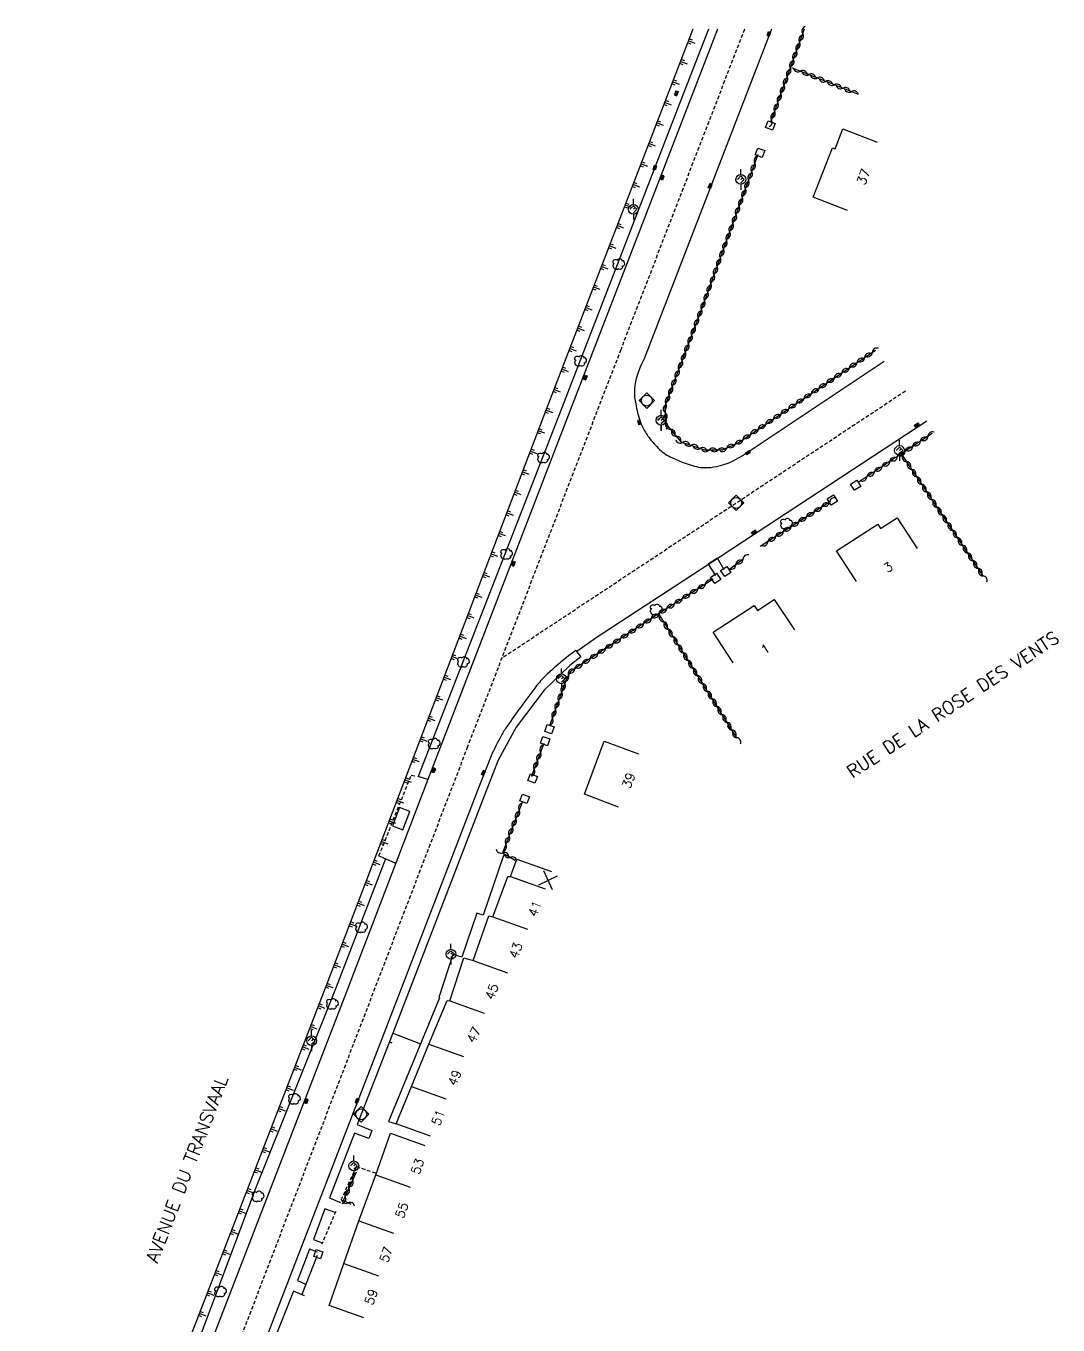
# Model space of a CAD drawing. Header units: millimetres. Extents: x 184999 to 186001, y 128999 to 130000.
# Drawn here: x 185032.2 to 185173, y 129823.2 to 130000.5 of the extents above; entities that cross this region are included whole.
import ezdxf
from ezdxf.enums import TextEntityAlignment as Align

# ---------------------------------------------------------------- set-up
doc = ezdxf.new("R2010")
doc.units = ezdxf.units.MM
doc.linetypes.add('DASHED', pattern=[0.75, 0.5, -0.25])
doc.layers.get('0').update_dxf_attribs({"linetype": 'CONTINUOUS'})
for name, color, linetype in [('W0001', 6, 'DASHED'), ('W0008', 7, 'CONTINUOUS'), ('W0100', 7, 'CONTINUOUS'), ('W0112', 1, 'DASHED'), ('W0211', 2, 'CONTINUOUS'), ('W0300', 7, 'CONTINUOUS'), ('W0310', 3, 'CONTINUOUS'), ('W0334', 7, 'CONTINUOUS'), ('W0400', 7, 'CONTINUOUS'), ('W0420', 7, 'CONTINUOUS'), ('W0471', 7, 'CONTINUOUS'), ('W0989', 7, 'CONTINUOUS'), ('W0991', 7, 'CONTINUOUS'), ('W1102', 7, 'CONTINUOUS')]:
    doc.layers.add(name, color=color, linetype=linetype)
doc.styles.get("Standard").update_dxf_attribs({"font": 'romans.shx', "width": 0.85})

# ---------------------------------------------------------------- blocks, each defined once
blk = doc.blocks.new('T300')
for p, q in [((-0.8, 0.51), (-0.86, 0.34)), ((-0.86, 0.34), (-0.86, 0.17)), ((-0.86, 0.17), (-0.74, 0.06)), ((-0.69, 0.63), (-0.8, 0.51)), ((-0.8, -0.06), (-0.74, 0.06)), ((-0.74, 0.06), (-0.69, 0.11)), ((-0.57, 0.69), (-0.69, 0.63)), ((-0.46, 0.69), (-0.57, 0.69)), ((-0.29, 0.63), (-0.46, 0.69)), ((-0.29, 0.63), (-0.17, 0.74)), ((-0.23, 0.57), (-0.29, 0.63)), ((-0.17, 0.74), (-0.06, 0.8)), ((-0.06, 0.8), (0.06, 0.8)), ((0.06, 0.8), (0.23, 0.74)), ((0.23, 0.74), (0.34, 0.63)), ((0.34, 0.63), (0.4, 0.51)), ((0.46, 0.46), (0.34, 0.46)), ((0.4, 0.51), (0.4, 0.46)), ((0.57, 0.4), (0.46, 0.46)), ((0.57, 0.4), (0.69, 0.29)), ((0.69, 0.29), (0.74, 0.17)), ((0.74, 0.06), (0.69, -0.17)), ((0.74, 0.17), (0.74, 0.06)), ((-0.8, -0.17), (-0.8, -0.06)), ((-0.8, -0.23), (-0.8, -0.17)), ((-0.74, -0.34), (-0.8, -0.23)), ((-0.69, -0.4), (-0.74, -0.34)), ((-0.51, -0.46), (-0.69, -0.4)), ((-0.4, -0.46), (-0.51, -0.46)), ((-0.4, -0.46), (-0.34, -0.46)), ((-0.34, -0.46), (-0.34, -0.4)), ((-0.34, -0.51), (-0.34, -0.46)), ((-0.29, -0.63), (-0.34, -0.51)), ((-0.17, -0.74), (-0.29, -0.63)), ((-0.06, -0.8), (-0.17, -0.74)), ((0.06, -0.8), (-0.06, -0.8)), ((0.17, -0.74), (0.06, -0.8)), ((0.23, -0.69), (0.17, -0.74)), ((0.29, -0.46), (0.23, -0.46)), ((0.29, -0.63), (0.23, -0.69)), ((0.46, -0.4), (0.29, -0.46)), ((0.34, -0.51), (0.29, -0.63)), ((0.34, -0.51), (0.34, -0.46)), ((0.57, -0.34), (0.46, -0.4)), ((0.63, -0.29), (0.57, -0.34)), ((0.69, -0.17), (0.63, -0.29))]:
    blk.add_line(p, q)
blk = doc.blocks.new('T471')
for p, q in [((-0.333334, 0.333334), (-0.333334, -0.333334)), ((-0.333334, 0.333334), (0.333334, 0.333334)), ((-0.333334, 0), (0, 0)), ((0.500001, 0.500001), (1.000002, 1.000002)), ((-0.500001, -0.500001), (-1.000002, -1.000002)), ((-0.333334, -0.333334), (0.333334, -0.333334))]:
    blk.add_line(p, q)
blk.add_ellipse((0, 0), major_axis=(0.471405, 0.471405), ratio=1, start_param=5.4977871438, end_param=11.780972451)
blk = doc.blocks.new('T400')
for p, q in [((-0.15, 0.3), (0.15, 0.3)), ((-0.15, -0.25), (-0.15, 0.3)), ((-0.15, 0.15), (0.15, 0.15)), ((-0.15, 0), (0.15, 0)), ((0.15, 0.3), (0.15, -0.25)), ((-0.15, -0.15), (0.15, -0.15)), ((-0.15, -0.25), (-0.15, -0.3)), ((-0.15, -0.3), (0.15, -0.3)), ((0.15, -0.3), (0.15, -0.25))]:
    blk.add_line(p, q)
blk = doc.blocks.new('t112o')
at = {"color": 0, "linetype": 'Continuous'}
for p, q in [((-0.5, 0.5), (0.5, 0.5)), ((-0.5, -0.5), (-0.5, 0.5)), ((0.5, 0.5), (0.5, -0.5)), ((0.5, -0.5), (-0.5, -0.5))]:
    blk.add_line(p, q, dxfattribs=at)
blk = doc.blocks.new('T420')
for p, q in [((0.75, 0.75), (-0.75, 0.75)), ((-0.75, 0.75), (-0.75, -0.75)), ((0.75, 0.75), (0.75, -0.75)), ((0.75, -0.75), (-0.75, -0.75))]:
    blk.add_line(p, q)
blk.add_ellipse((0, 0), major_axis=(-0.53, 0.53), ratio=1, start_param=3.926991, end_param=10.210176)
blk = doc.blocks.new('t991o')
at = {"color": 0, "linetype": 'Continuous'}
for p, q in [((-1, 1), (1, -1)), ((-1, -1), (1, 1))]:
    blk.add_line(p, q, dxfattribs=at)
blk = doc.blocks.new('t211o')
at = {"color": 0, "linetype": 'Continuous'}
for p, q in [((-0.29, 0.5), (-0.29, 0)), ((0, 1), (0, 0)), ((0.29, 0.5), (0.29, 0))]:
    blk.add_line(p, q, dxfattribs=at)
blk = doc.blocks.new('t310o')
at = {"color": 0, "linetype": 'Continuous'}
for centre, start, end in [((-0.5, 0.38), 216.8699, 323.1304), ((0.5, -0.37), 36.8699, 143.1303)]:
    blk.add_arc(centre, 0.625, start, end, dxfattribs=at)

msp = doc.modelspace()

# ---------------------------------------------------------------- linework, layer by layer
at = {"layer": 'W0001'}
msp.add_lwpolyline([(185130.18, 130000), (185113.3, 129956.27), (185092.41, 129902.12), (185044.24, 129776.67, 0.201967), (185043.7, 129720.4), (185062.04, 129671.49, -0.107901), (185065.81, 129648.6), (185063.88, 129626.86, -0.071221), (185059.09, 129606.67), (185032.94, 129551.3)], format="xyb", dxfattribs=at)
msp.add_lwpolyline([(185152.15, 129950.63), (185097.06, 129914.16)], dxfattribs=at)
at = {"layer": 'W0008'}
for points in [[(185126.5, 130000), (185123.42, 129992.02), (185105.82, 129946.49), (185087.01, 129897.63), (185075.88, 129868.7), (185065.28, 129841.28), (185044.51, 129787.53)], [(185133.87, 130000), (185116.52, 129955.03)], [(185128.56, 129941.07), (185129.89, 129941.81), (185149.25, 129954.73)], [(185155.05, 129946.52), (185131.64, 129931.16), (185125.27, 129927), (185109.95, 129916.98), (185107.32, 129915.13), (185107.2, 129915.27), (185106.2, 129914.52)], [(185107.28, 129915.1), (185107.88, 129914.4), (185106.38, 129913.22)], [(185106.38, 129913.22), (185102.85, 129909.84), (185099.05, 129904.79), (185096.59, 129900.29)], [(185095.61, 129900.89), (185093.78, 129896.17), (185081.27, 129863.68), (185075.92, 129849.95), (185063.23, 129816.99), (185057.54, 129802.26), (185052.7, 129789.72), (185053.14, 129788.98), (185054.91, 129787.95)], [(185096.59, 129900.29), (185094.63, 129895.28), (185082.21, 129863.05), (185077.37, 129850.59), (185079.36, 129849.77), (185078.96, 129848.67), (185076.97, 129849.42), (185073.57, 129840.6), (185074.95, 129840.01)], [(185097.29, 129887.27), (185094.54, 129879.14), (185093.69, 129879.4), (185091.64, 129873.42), (185090.41, 129873.78), (185088.49, 129867.9), (185088.59, 129867.86), (185081.62, 129851.01), (185082.66, 129850.67)], [(185074.36, 129838.59), (185072.93, 129839.07), (185071.38, 129834.91), (185072.57, 129834.43)], [(185071.93, 129833.17), (185070.83, 129833.59), (185069.21, 129829.29), (185070.32, 129828.81)], [(185071.88, 129832.72), (185069.81, 129827.39)], [(185070.16, 129827.21), (185068.65, 129827.86), (185064.18, 129816.53), (185065.48, 129816.02)]]:
    msp.add_lwpolyline(points, dxfattribs=at)
for points in [[(185116.52, 129955.03, 0.073352), (185115.32, 129951.97, 0.098234), (185115.25, 129949.51, 0.02268), (185115.76, 129947.09, 0.045992), (185116.18, 129945.94, 0.047128), (185117.02, 129944.51, 0.036769), (185118.4, 129942.87, 0.083845), (185120.05, 129941.67, 0.047978), (185123.37, 129940.4, 0.099952), (185125.59, 129940.24, 0.071675), (185128.56, 129941.07)], [(185106.2, 129914.52, 0.021818), (185103.26, 129912.01, 0.041032), (185101.88, 129910.5, 0.00636), (185099.66, 129907.54, 0.007357), (185097.8, 129904.92, 0.026008), (185096.99, 129903.6, 0.013315), (185095.61, 129900.89)]]:
    msp.add_lwpolyline(points, format="xyb", dxfattribs=at)
at = {"layer": 'W0100'}
for points in [[(185144.23, 129975.27), (185139.57, 129977.09), (185142.2, 129983.84), (185142.55, 129983.71), (185143.61, 129986.42), (185148.27, 129984.6)], [(185145.45, 129924.66), (185142.74, 129928.86), (185148.37, 129932.5), (185148.76, 129931.9), (185151.03, 129933.37), (185153.74, 129929.17)], [(185128.66, 129913.56), (185125.92, 129917.73), (185131.5, 129921.4), (185131.94, 129920.72), (185134.24, 129922.23), (185136.99, 129918.05)], [(185113.02, 129893.9), (185108.34, 129895.67), (185111.06, 129902.9), (185115.74, 129901.14)], [(185087.36, 129848.98), (185082.66, 129850.68), (185084.75, 129855.78), (185087.13, 129861.53), (185089.61, 129867.52), (185089.97, 129867.47), (185091.91, 129873.32), (185093.18, 129872.96), (185095.3, 129879.06), (185095.87, 129878.91), (185097.9, 129884.43), (185098.29, 129884.42), (185099.14, 129886.77), (185103.84, 129885.08)], [(185078.26, 129824.22), (185073.55, 129825.89), (185075.55, 129831.6), (185077.59, 129837.44), (185079.88, 129843.71), (185081.89, 129849.38), (185086.6, 129847.7)]]:
    msp.add_lwpolyline(points, dxfattribs=at)
msp.add_lwpolyline([(185082.16, 129891.31), (185083.56, 129890.77), (185084.53, 129893.29), (185083.13, 129893.83)], close=True, dxfattribs=at)
at = {"layer": 'W0112'}
for points in [[(185080.92, 129886.97), (185080.32, 129887.21), (185084.73, 129898.26), (185085.33, 129898.11)], [(185079.9, 129843.94), (185077.22, 129844.82), (185074.93, 129839.86)], [(185074.43, 129838.73), (185072.53, 129834.28)]]:
    msp.add_lwpolyline(points, dxfattribs=at)
at = {"layer": 'W0211'}
for p, q in [((185081.21, 129886.81), (185074.5, 129869.34)), ((185074.5, 129869.34), (185063.59, 129842.09)), ((185063.59, 129842.09), (185043.06, 129787.52))]:
    msp.add_line(p, q, dxfattribs=at)
for points in [[(185123.15, 130000), (185120.33, 129992.71), (185103.12, 129948.12), (185073.31, 129870.01), (185041.68, 129788.34), (185034.97, 129768.13), (185032.45, 129752.53), (185032.17, 129747.66), (185032.96, 129745.72)], [(185125.27, 130000), (185122.15, 129991.96), (185104.72, 129946.95), (185085.69, 129898.05)]]:
    msp.add_lwpolyline(points, dxfattribs=at)
at = {"layer": 'W0310'}
for points in [[(185138.32, 130000), (185133.74, 129987.32)], [(185145.76, 129991.12), (185136.65, 129994.76)], [(185132.02, 129982.93), (185124.4, 129962.07), (185119.33, 129948.59), (185119.45, 129946.18), (185121.49, 129943.74), (185124.73, 129942.63), (185127.2, 129942.61), (185129.31, 129943.59), (185148.06, 129956.22)], [(185155.78, 129944.86), (185151.58, 129942.06), (185145.83, 129938.25)], [(185151.58, 129942.06), (185162.7, 129925.43)], [(185141.92, 129935.6), (185132.32, 129929.42)], [(185130.01, 129927.71), (185128, 129926.2)], [(185125.92, 129924.98), (185118.44, 129920.25), (185106.5, 129912.41), (185105.89, 129911.4), (185103.61, 129904.97)], [(185118.44, 129920.25), (185129.12, 129903.34)], [(185102.8, 129902.57), (185101.13, 129898.12)], [(185099.9, 129894.64), (185097.17, 129887.66), (185098.9, 129886.65)], [(185076.55, 129839.68), (185075.5, 129840.2), (185077.27, 129844.13)]]:
    msp.add_lwpolyline(points, dxfattribs=at)
at = {"layer": 'W0334'}
for points in [[(185127.4, 129926.24), (185126.5, 129927.85), (185125.22, 129927.02), (185126.25, 129925.48)], [(185087.01, 129897.63), (185085.69, 129898.05)], [(185082.63, 129886.19), (185080.91, 129886.96)], [(185086.02, 129861.54), (185082.19, 129863.06)], [(185081.77, 129861.88), (185082.08, 129861.74)]]:
    msp.add_lwpolyline(points, dxfattribs=at)
at = {"layer": 'W1102'}
for points in [[(185098.29, 129884.42), (185102.99, 129882.72)], [(185095.87, 129878.91), (185100.57, 129877.22)], [(185093.18, 129872.96), (185097.88, 129871.27)], [(185089.97, 129867.47), (185094.67, 129865.78)], [(185087.13, 129861.53), (185091.84, 129859.84)], [(185084.75, 129855.78), (185089.46, 129854.08)], [(185079.88, 129843.71), (185084.59, 129842.04)], [(185077.59, 129837.44), (185082.3, 129835.77)], [(185075.55, 129831.6), (185080.26, 129829.92)]]:
    msp.add_lwpolyline(points, dxfattribs=at)

# ---------------------------------------------------------------- block references
at = {"layer": 'W0112'}
for p, rotation in [((185133.72, 129986.88), 249.221901), ((185132.31, 129983.16), 69.221901), ((185145.35, 129937.8), 212.302836), ((185142.17, 129935.79), 32.302836), ((185127.63, 129926.02), 214.373692), ((185126.26, 129925.09), 34.373692), ((185103.58, 129904.52), 250.38033), ((185103, 129902.89), 70.38033000000001), ((185101.29, 129897.78), 248.67905), ((185100.21, 129895.01), 68.67905), ((185072.05, 129832.91), 251.306312)]:
    msp.add_blockref('t112o', p, dxfattribs=dict(at, rotation=rotation))
at = {"layer": 'W0211'}
for p, rotation in [((185122.54, 129998.42), 248.840535), ((185121.46, 129995.62), 248.840535), ((185120.37, 129992.83), 248.840535), ((185119.29, 129990.03), 248.894415), ((185118.21, 129987.23), 248.894415), ((185117.13, 129984.43), 248.894415), ((185116.05, 129981.63), 248.894415), ((185114.97, 129978.83), 248.894415), ((185113.89, 129976.03), 248.894415), ((185112.81, 129973.24), 248.894415), ((185111.73, 129970.44), 248.894415), ((185110.65, 129967.64), 248.894415), ((185109.57, 129964.84), 248.894415), ((185108.49, 129962.04), 248.894415), ((185107.41, 129959.24), 248.894415), ((185106.33, 129956.44), 248.894415), ((185105.25, 129953.64), 248.894415), ((185104.17, 129950.85), 248.894415), ((185103.09, 129948.05), 249.114268), ((185102.02, 129945.24), 249.114268), ((185100.95, 129942.44), 249.114268), ((185099.88, 129939.64), 249.114268), ((185098.81, 129936.83), 249.114268), ((185097.74, 129934.03), 249.114268), ((185096.67, 129931.23), 249.114268), ((185095.6, 129928.43), 249.114268), ((185094.53, 129925.62), 249.114268), ((185093.46, 129922.82), 249.114268), ((185092.39, 129920.02), 249.114268), ((185091.32, 129917.21), 249.114268), ((185090.25, 129914.41), 249.114268), ((185089.18, 129911.61), 249.114268), ((185088.12, 129908.81), 249.114268), ((185087.05, 129906), 249.114268), ((185085.98, 129903.2), 249.114268), ((185084.91, 129900.4), 249.114268), ((185083.84, 129897.59), 249.114268), ((185082.77, 129894.79), 249.114268), ((185081.7, 129891.99), 249.114268), ((185080.63, 129889.19), 249.114268), ((185079.56, 129886.38), 249.114268), ((185078.49, 129883.58), 249.114268), ((185077.42, 129880.78), 249.114268), ((185076.35, 129877.97), 249.114268), ((185075.28, 129875.17), 249.114268), ((185074.21, 129872.37), 249.114268), ((185073.14, 129869.57), 248.826633), ((185072.06, 129866.77), 248.826633), ((185070.97, 129863.97), 248.826633), ((185069.89, 129861.17), 248.826633), ((185068.81, 129858.38), 248.826633), ((185067.72, 129855.58), 248.826633), ((185066.64, 129852.78), 248.826633), ((185065.55, 129849.98), 248.826633), ((185064.47, 129847.19), 248.826633), ((185063.39, 129844.39), 248.826633), ((185062.3, 129841.59), 248.826633), ((185061.22, 129838.79), 248.826633), ((185060.14, 129836), 248.826633), ((185059.05, 129833.2), 248.826633), ((185057.97, 129830.4), 248.826633), ((185056.89, 129827.6), 248.826633), ((185055.8, 129824.81), 248.826633)]:
    msp.add_blockref('t211o', p, dxfattribs=dict(at, rotation=rotation))
at = {"layer": 'W0300', "rotation": 224.8399}
for p in [(185112.91, 129967.94), (185107.7, 129954.74), (185102.65, 129941.54), (185135.8, 129932.52), (185097.62, 129928.39), (185118.02, 129920.82), (185091.72, 129913.67), (185087.74, 129902.51), (185077.82, 129877.45), (185073.85, 129867.01), (185068.67, 129854.05), (185063.71, 129840.75), (185058.59, 129827.77)]:
    msp.add_blockref('T300', p, dxfattribs=at)
at = {"layer": 'W0310'}
for p, rotation in [((185137.69, 129998.25), 250.129055), ((185138.12, 129999.43), 250.129055), ((185137.27, 129997.08), 250.129055), ((185136.42, 129994.73), 250.129055), ((185136.84, 129995.9), 250.129055), ((185135.99, 129993.55), 250.129055), ((185137.81, 129994.29), 158.241631), ((185138.97, 129993.83), 158.241631), ((185140.13, 129993.37), 158.241631), ((185141.29, 129992.9), 158.241631), ((185135.14, 129991.2), 250.129055), ((185135.57, 129992.37), 250.129055), ((185142.45, 129992.44), 158.241631), ((185143.61, 129991.98), 158.241631), ((185144.78, 129991.51), 158.241631), ((185134.72, 129990.02), 250.129055), ((185133.87, 129987.67), 250.129055), ((185134.29, 129988.85), 250.129055), ((185131.16, 129980.58), 249.93692), ((185131.59, 129981.75), 249.93692), ((185130.3, 129978.23), 249.93692), ((185130.73, 129979.4), 249.93692), ((185129.88, 129977.06), 249.93692), ((185129.02, 129974.71), 249.93692), ((185129.45, 129975.88), 249.93692), ((185128.59, 129973.53), 249.93692), ((185127.73, 129971.19), 249.93692), ((185128.16, 129972.36), 249.93692), ((185127.3, 129970.01), 249.93692), ((185126.44, 129967.66), 249.93692), ((185126.87, 129968.84), 249.93692), ((185126.02, 129966.49), 249.93692), ((185125.16, 129964.14), 249.93692), ((185125.59, 129965.31), 249.93692), ((185124.73, 129962.97), 249.93692), ((185123.86, 129960.62), 249.372751), ((185124.3, 129961.79), 249.372751), ((185123.42, 129959.45), 249.372751), ((185122.54, 129957.11), 249.372751), ((185122.98, 129958.28), 249.372751), ((185122.1, 129955.94), 249.372751), ((185147.62, 129955.92), 33.950354), ((185121.22, 129953.6), 249.372751), ((185121.66, 129954.77), 249.372751), ((185144.51, 129953.83), 33.950354), ((185145.55, 129954.52), 33.950354), ((185146.58, 129955.22), 33.950354), ((185120.77, 129952.43), 249.372751), ((185142.44, 129952.43), 33.950354), ((185143.47, 129953.13), 33.950354), ((185119.89, 129950.09), 249.372751), ((185120.33, 129951.26), 249.372751), ((185139.33, 129950.34), 33.950354), ((185140.36, 129951.03), 33.950354), ((185141.4, 129951.73), 33.950354), ((185119.45, 129948.92), 249.372751), ((185137.25, 129948.94), 33.950354), ((185138.29, 129949.64), 33.950354), ((185119.37, 129947.7), 272.8227549999999), ((185119.43, 129946.45), 272.8227549999999), ((185134.14, 129946.84), 33.950354), ((185135.18, 129947.54), 33.950354), ((185136.21, 129948.24), 33.950354), ((185120.07, 129945.43), 309.981886), ((185132.07, 129945.45), 33.950354), ((185133.1, 129946.15), 33.950354), ((185120.88, 129944.47), 309.981886), ((185121.77, 129943.64), 341.009093), ((185128.92, 129943.41), 24.875762), ((185129.99, 129944.05), 33.950354), ((185131.03, 129944.75), 33.950354), ((185153.13, 129943.09), 213.770424), ((185154.17, 129943.78), 213.770424), ((185155.21, 129944.48), 213.770424), ((185122.95, 129943.24), 341.009093), ((185124.13, 129942.83), 341.009093), ((185125.35, 129942.62), 359.7084879999999), ((185126.6, 129942.62), 359.7084879999999), ((185127.79, 129942.89), 24.875762), ((185151.05, 129941.7), 213.476166), ((185152.09, 129942.39), 213.770424), ((185147.92, 129939.63), 213.476166), ((185148.96, 129940.32), 213.476166), ((185150, 129941.01), 213.476166), ((185152.28, 129941.02), 303.770424), ((185152.97, 129939.98), 303.770424), ((185146.88, 129938.94), 213.476166), ((185153.67, 129938.94), 303.770424), ((185154.36, 129937.9), 303.770424), ((185155.06, 129936.86), 303.770424), ((185155.75, 129935.82), 303.770424), ((185140.73, 129934.83), 212.765124), ((185141.78, 129935.51), 212.765124), ((185156.45, 129934.78), 303.770424), ((185137.58, 129932.8), 212.765124), ((185138.63, 129933.48), 212.765124), ((185139.68, 129934.15), 212.765124), ((185157.14, 129933.74), 303.770424), ((185157.84, 129932.7), 303.770424), ((185134.43, 129930.77), 212.765124), ((185135.48, 129931.45), 212.765124), ((185136.53, 129932.13), 212.765124), ((185158.53, 129931.66), 303.770424), ((185159.23, 129930.63), 303.770424), ((185133.37, 129930.1), 212.765124), ((185159.92, 129929.59), 303.770424), ((185129.99, 129927.7), 216.918378), ((185160.62, 129928.55), 303.770424), ((185161.31, 129927.51), 303.770424), ((185128.99, 129926.95), 216.918378), ((185162.01, 129926.47), 303.770424), ((185162.7, 129925.43), 303.770424), ((185123.81, 129923.64), 212.29986), ((185124.86, 129924.31), 212.29986), ((185121.69, 129922.31), 212.29986), ((185122.75, 129922.98), 212.29986), ((185118.52, 129920.3), 212.29986), ((185119.58, 129920.97), 212.29986), ((185120.64, 129921.64), 212.29986), ((185115.39, 129918.25), 213.315148), ((185116.43, 129918.93), 213.315148), ((185117.48, 129919.62), 213.315148), ((185119.1, 129919.19), 302.29986), ((185119.77, 129918.14), 302.29986), ((185113.3, 129916.87), 213.315148), ((185114.34, 129917.56), 213.315148), ((185120.44, 129917.08), 302.29986), ((185110.16, 129914.81), 213.315148), ((185111.21, 129915.5), 213.315148), ((185112.25, 129916.19), 213.315148), ((185121.11, 129916.02), 302.29986), ((185121.78, 129914.97), 302.29986), ((185108.08, 129913.44), 213.315148), ((185109.12, 129914.13), 213.315148), ((185122.44, 129913.91), 302.29986), ((185123.11, 129912.85), 302.29986), ((185106.18, 129911.88), 238.617048), ((185107.03, 129912.75), 213.315148), ((185123.78, 129911.8), 302.29986), ((185105.24, 129909.57), 250.457876), ((185105.66, 129910.75), 250.457876), ((185124.45, 129910.74), 302.29986), ((185125.12, 129909.68), 302.29986), ((185104.82, 129908.4), 250.457876), ((185125.78, 129908.63), 302.29986), ((185126.45, 129907.57), 302.29986), ((185103.99, 129906.04), 250.457876), ((185104.4, 129907.22), 250.457876), ((185127.12, 129906.51), 302.29986), ((185127.79, 129905.46), 302.29986), ((185128.46, 129904.4), 302.29986), ((185129.12, 129903.34), 302.29986), ((185102.36, 129901.4), 249.379534), ((185101.48, 129899.06), 249.379534), ((185101.92, 129900.23), 249.379534), ((185099.45, 129893.48), 248.649545), ((185098.99, 129892.31), 248.649545), ((185098.08, 129889.99), 248.649545), ((185098.54, 129891.15), 248.649545), ((185097.63, 129888.82), 248.649545), ((185097.17, 129887.66), 329.841399), ((185098.25, 129887.03), 329.841399), ((185076.24, 129841.85), 65.74760099999999), ((185076.75, 129842.99), 65.74760099999999), ((185075.73, 129840.71), 65.74760099999999), ((185076.11, 129839.89), 153.459475)]:
    msp.add_blockref('t310o', p, dxfattribs=dict(at, rotation=rotation))
at = {"layer": 'W0400'}
for p, rotation in [((185133.51, 129999.37), 338.811471), ((185120.89, 129991.27), 343.100398), ((185117.95, 129981.11), 163.896609), ((185118.96, 129979.76), 159.181732), ((185125.5, 129978.62), 159.455749), ((185108.49, 129952.5), 340.266774), ((185115.84, 129946.37), 197.017969), ((185153.69, 129946.01), 303.572095), ((185130.67, 129942.25), 122.839028), ((185131.49, 129931.4), 123.578572), ((185098.66, 129927.1), 339.217417), ((185087.79, 129898.89), 158.947538), ((185094.56, 129898.55), 157.562637), ((185070.39, 129853.75), 159.479447), ((185077.34, 129853.83), 338.281252)]:
    msp.add_blockref('T400', p, dxfattribs=dict(at, rotation=rotation))
at = {"layer": 'W0420', "rotation": 224.8399}
for p in [(185116.86, 129949.35), (185129.06, 129935.39), (185077.89, 129851.98)]:
    msp.add_blockref('T420', p, dxfattribs=at)
at = {"layer": 'W0471', "rotation": 224.8399}
for p in [(185129.69, 129979.52), (185115.04, 129975.45), (185118.8, 129946.67), (185118.82, 129946.64), (185151.33, 129942.54), (185105.21, 129911.39), (185090.14, 129873.82), (185071.13, 129862.02), (185076.89, 129844.94)]:
    msp.add_blockref('T471', p, dxfattribs=at)
at = {"layer": 'W0991', "rotation": 70.17737200000003}
msp.add_blockref('t991o', (185103.41, 129883.9), dxfattribs=at)

# ---------------------------------------------------------------- texts
at = {"layer": 'W0989'}
for s, rotation, p in [('RUE DE LA ROSE DES VENTS', 33.4959, (185158.6, 129907.89)), ('AVENUE DU TRANSVAAL', 68.9933, (185054.13, 129844.55))]:
    msp.add_text(s, height=1.75, rotation=rotation, dxfattribs=at).set_placement(p, align=Align.MIDDLE)
at = {"layer": 'W0991'}
for s, rotation, p in [('37', 68.6852, (185146.42, 129979.87)), ('3', 32.8764, (185149.79, 129926.62)), ('1', 33.3044, (185133.05, 129915.46)), ('39', 69.3574, (185114.38, 129897.52)), ('41', 70.1774, (185101.59, 129880.04)), ('43', 70.1774, (185098.99, 129874.33)), ('45', 70.1774, (185095.73, 129868.72)), ('47', 64.4943, (185093.26, 129862.81)), ('49', 67.5008, (185090.65, 129856.96)), ('51', 67.6564, (185088.41, 129851.53)), ('53', 70.4156, (185085.59, 129844.87)), ('55', 69.9346, (185083.44, 129838.9)), ('57', 70.7966, (185081.28, 129832.85)), ('59', 70.6682, (185079.26, 129827.07))]:
    msp.add_text(s, height=1.25, rotation=rotation, dxfattribs=at).set_placement(p, align=Align.MIDDLE)

doc.saveas('drawing.dxf')
